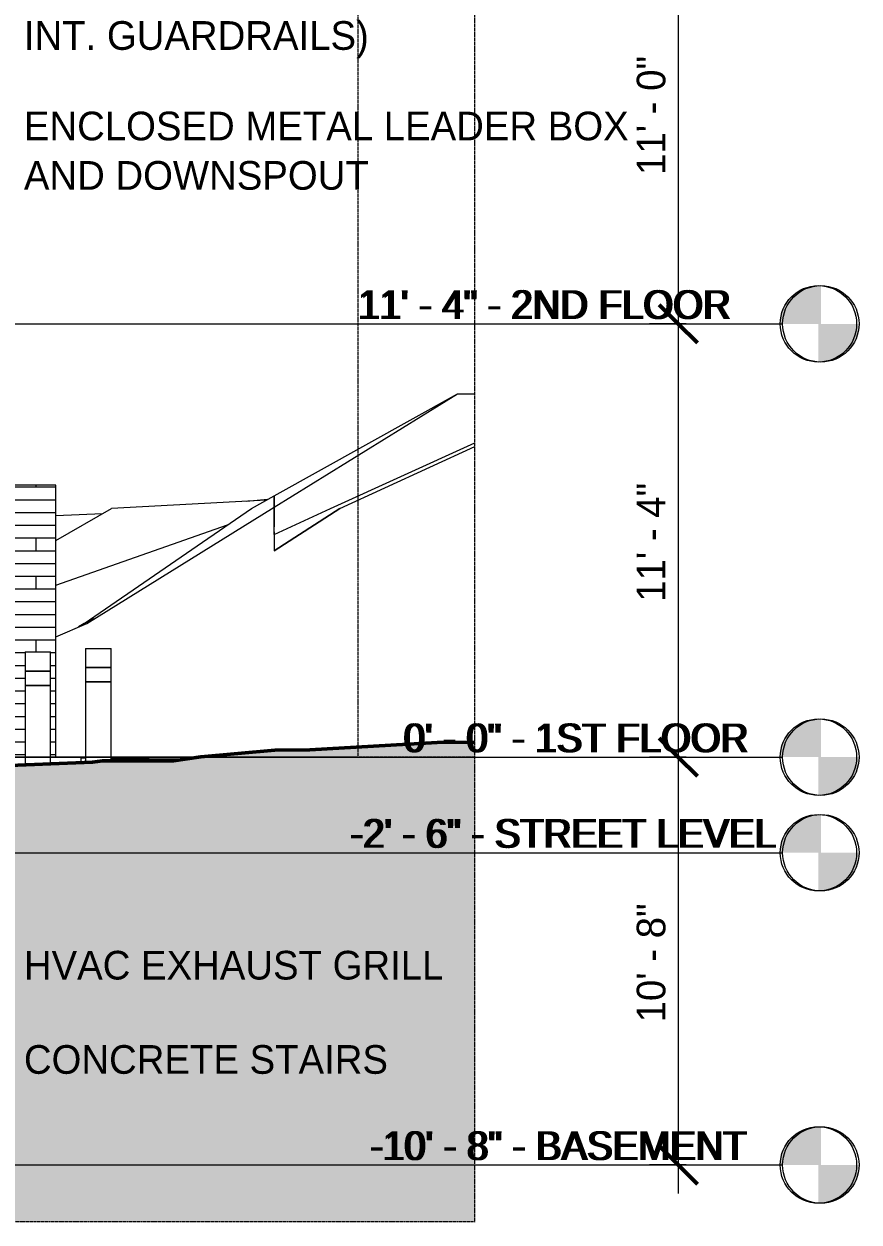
# Model space of a CAD drawing. Header units: inches. Extents: x 1747 to 7619, y -160 to 618.
# Drawn here: x 7356.5 to 7618.7, y -145.9 to 230.1 of the extents above; entities that cross this region are included whole.
import ezdxf

# ---------------------------------------------------------------- set-up
doc = ezdxf.new("R2010")
doc.units = ezdxf.units.IN
doc.header["$MEASUREMENT"] = 0
doc.linetypes.add('Aligning Line 1_8_', pattern=[0.25, 0.125, -0.125])
doc.linetypes.add('Grid Line 1_2_', pattern=[0.875, 0.5, -0.125, 0.125, -0.125])
for name, color, linetype, lineweight in [('0-2', 254, 'Continuous', 5), ('0-3', 165, 'Continuous', 5), ('0-4', 10, 'Continuous', 5), ('A-ANNO-DIMS', 211, 'Continuous', 9), ('A-ANNO-DIMS-96', 211, 'Continuous', 9), ('A-FLOR', 192, 'Continuous', 13), ('A-FLOR-LEVL', 51, 'Continuous', 9), ('A-FLOR-LEVL-1', 51, 'Grid Line 1_2_', 9), ('A-FLOR-LEVL-2', 9, 'Continuous', 9), ('A-FLOR-LEVL-3', 147, 'Continuous', 9), ('A-WALL', 113, 'Continuous', 13), ('A-WALL-PATT-1', 111, 'Continuous', 9), ('C-TOPO', 7, 'Continuous', 9), ('C-TOPO-1', 250, 'Continuous', 50), ('E-LITE-EQPM', 33, 'Continuous', 9), ('G-ANNO-SYMB', 111, 'Aligning Line 1_8_', 9), ('G-ANNO-SYMB-2', 147, 'Aligning Line 1_8_', 9), ('G-ANNO-TEXT', 231, 'Continuous', 9)]:
    doc.layers.add(name, color=color, linetype=linetype, lineweight=lineweight)
doc.styles.add('Century Gothic', font='ufonts.com_century-gothic.ttf', dxfattribs={"height": 9})
doc.dimstyles.new('OD__1_8__Tol__', dxfattribs={"dimscale": 12, "dimtxt": 9.397514, "dimasz": 1, "dimexe": 0.75, "dimexo": 0.5, "dimgap": 0.125, "dimtad": 1, "dimdec": 3, "dimrnd": 0.125, "dimzin": 3, "dimdsep": 46, "dimlunit": 4, "dimtxsty": 'Century Gothic', "dimblk1": 'OBLIQUE', "dimblk2": 'OBLIQUE', "dimsah": 1, "dimcen": 0.09, "dimdle": 0.75, "dimazin": 0, "dimtfac": 1, "dimtdec": 4, "dimtix": 1, "dimtmove": 0, "dimatfit": 3, "dimfxl": 1, "dimtvp": 1, "dimtfill": 1, "dimfrac": 2, "dimtolj": 1, "dimtzin": 0, "dimarcsym": 2})

# ---------------------------------------------------------------- blocks, each defined once
blk = doc.blocks.new('Level - Level Head - Circle-V54-BUILDING ELEVATION - NORTH')
at = {"layer": 'A-FLOR-LEVL'}
h = blk.add_hatch(color=256, dxfattribs=at)
edge = h.paths.add_edge_path(flags=0)
edge.add_line((-9597.49, 0), (-9609.49, 0))
edge.add_arc((-9597.49, 0), 12, 90, 180, ccw=False)
edge.add_line((-9597.49, 12), (-9597.49, 0))
h = blk.add_hatch(color=256, dxfattribs=at)
edge = h.paths.add_edge_path(flags=0)
edge.add_line((-9597.49, -12), (-9597.49, 0))
edge.add_line((-9597.49, 0), (-9585.49, 0))
edge.add_arc((-9597.49, 0), 12, 270, 360, ccw=False)
at = {"layer": 'A-FLOR-LEVL-2'}
blk.add_circle((-9597.49, 0), 12, dxfattribs=at)
blk = doc.blocks.new('CTR - 2nd Phase_rvt-2-BUILDING ELEVATION - NORTH')
at = {"layer": 'A-FLOR-LEVL-1'}
for p, q in [((-12558.48, 136), (-9609.49, 136)), ((-12558.48, 0), (-9609.49, 0)), ((-12558.48, -30), (-9609.49, -30)), ((-12558.48, -128), (-9609.49, -128))]:
    blk.add_line(p, q, dxfattribs=at)
at = {"layer": '0-2'}
for p in [(0, 136), (0, 0), (0, -30), (0, -128)]:
    blk.add_blockref('Level - Level Head - Circle-V54-BUILDING ELEVATION - NORTH', p, dxfattribs=at)
at = {"layer": 'A-FLOR-LEVL', "char_height": 9, "attachment_point": 1, "style": 'Century Gothic'}
for s, insert, width in [('11\' - 4" - 2ND FLOOR', (-9742.35, 146.55), 147.258), ('0\' - 0" - 1ST FLOOR', (-9728.1, 10.55), 129.987), ('-2\' - 6" - STREET LEVEL', (-9744.85, -19.45), 150.288), ('-10\' - 8" - BASEMENT', (-9738.61, -117.45), 142.713)]:
    blk.add_mtext(s, dxfattribs=dict(at, insert=insert, width=width))
blk = doc.blocks.new('Level - Level Head - Circle-V55-BUILDING ELEVATION - NORTH')
at = {"layer": 'A-FLOR-LEVL'}
h = blk.add_hatch(color=256, dxfattribs=at)
edge = h.paths.add_edge_path(flags=0)
edge.add_line((-9597.49, 0), (-9609.49, 0))
edge.add_arc((-9597.49, 0), 12, 90, 180, ccw=False)
edge.add_line((-9597.49, 12), (-9597.49, 0))
h = blk.add_hatch(color=256, dxfattribs=at)
edge = h.paths.add_edge_path(flags=0)
edge.add_line((-9597.49, -12), (-9597.49, 0))
edge.add_line((-9597.49, 0), (-9585.49, 0))
edge.add_arc((-9597.49, 0), 12, 270, 360, ccw=False)
at = {"layer": 'A-FLOR-LEVL-3'}
blk.add_circle((-9597.49, 0), 12, dxfattribs=at)
blk = doc.blocks.new('CTR  - Topography_rvt-2-BUILDING ELEVATION - NORTH')
at = {"layer": 'C-TOPO'}
h = blk.add_hatch(dxfattribs=at)
h.set_pattern_fill('FP_44', color=256, style=0, pattern_type=2)
h.set_pattern_definition([(0, (12, 0), (24, 24), [24, -24]), (0, (12, 9), (24, 24), [24, -24]), (0, (12, 18), (24, 24), [24, -24]), (90, (15, 21), (-24, 24), [24, -24]), (90, (24, 21), (-24, 24), [24, -24]), (90, (33, 21), (-24, 24), [24, -24])])
h.paths.add_polyline_path([(-11081.58, -145.91), (-9706.16, -145.91), (-9706.16, 4.74), (-9718.02, 4.58), (-9757.96, 2.29), (-9768.94, 2.2), (-9792.27, 0.09), (-9800.81, -1.14), (-9823.15, -1.14), (-9826.28, -1.52), (-9893.34, -4.3), (-9896.52, -5.01), (-9915.25, -12.61), (-9950.42, -20.49), (-9956.61, -23), (-10060.1, -17.59), (-10091.21, -21.29), (-10136.73, -22.07), (-10165.22, -22.67), (-10281.96, -24.6), (-10370.76, -26.59), (-10412.87, -26.71), (-10450.41, -27.55), (-10486.95, -27.6), (-10517.54, -27.24), (-10524.96, -27.24), (-10534.89, -27.12), (-10585.35, -27.54), (-10642.59, -27.26), (-10678.15, -26.98), (-10825.64, -29.97), (-10890.22, -30), (-12461.79, -30), (-12461.79, -145.91), (-11083.98, -145.91)], flags=0)
at = {"layer": 'A-FLOR-LEVL-1'}
for p, q in [((-12558.48, 0), (-9609.49, 0)), ((-12558.48, -128), (-9609.49, -128))]:
    blk.add_line(p, q, dxfattribs=at)
at = {"layer": 'C-TOPO'}
for p, q in [((-9769.17, 78.43), (-9711.64, 114)), ((-9769.17, 81.99), (-9711.64, 114)), ((-9711.64, 114), (-9706.16, 114)), ((-9751.46, 78), (-9706.16, 98.67)), ((-9748.52, 78), (-9706.16, 97.48)), ((-9748.52, 78), (-9706.16, 97.48)), ((-9771.62, 80.63), (-9820.29, 78)), ((-9771.24, 80.84), (-9777.87, 80.29)), ((-9776.34, 78), (-9769.17, 81.99)), ((-9769.17, 81.99), (-9769.17, 78.43)), ((-9769.17, 78.43), (-9769.17, 81.99)), ((-9837.71, 67.97), (-9820.29, 78)), ((-9823.12, 76.37), (-9837.71, 75.72)), ((-9828.9, 42), (-9776.34, 78)), ((-9828.07, 42), (-9769.17, 78.43)), ((-9769.17, 72.3), (-9769.17, 78.43)), ((-9769.17, 78.43), (-9769.17, 72.3)), ((-9769.17, 64.78), (-9748.52, 78)), ((-9748.52, 78), (-9769.17, 64.78)), ((-9769.17, 69.91), (-9751.46, 78)), ((-9837.71, 54.01), (-9783.84, 72.87)), ((-9769.17, 70.7), (-9769.17, 72.3)), ((-9769.17, 70.7), (-9769.17, 72.3)), ((-9769.17, 69.91), (-9769.17, 70.7)), ((-9769.17, 70.7), (-9769.17, 69.91)), ((-9769.17, 69.91), (-9769.06, 69.95)), ((-9769.17, 69.91), (-9769.17, 66.59)), ((-9769.17, 69.91), (-9769.17, 66.59)), ((-9769.17, 66.59), (-9769.17, 64.78)), ((-9769.17, 66.59), (-9769.17, 64.78)), ((-9837.71, 37.79), (-9828.07, 42)), ((-9828.9, 42), (-9830.63, 40.88)), ((-9825.83, 43.38), (-9828.07, 42)), ((-9718.02, 4.58), (-9757.96, 2.29)), ((-9706.16, 4.74), (-9718.02, 4.58)), ((-9792.24, 0.1), (-9800.81, -1.14)), ((-9768.94, 2.2), (-9792.24, 0.1)), ((-9768.94, 2.2), (-9757.96, 2.29)), ((-9826.28, -1.52), (-9872.79, -3.45)), ((-9829.86, -0.26), (-9828.42, -0.27)), ((-9823.15, -1.14), (-9826.28, -1.52)), ((-9823.15, -1.14), (-9800.81, -1.14)), ((-9820.43, -0.34), (-9796.54, -0.52))]:
    blk.add_line(p, q, dxfattribs=at)
at = {"layer": 'C-TOPO-1'}
for p, q in [((-9718.02, 4.58), (-9757.96, 2.29)), ((-9706.16, 4.74), (-9718.02, 4.58)), ((-9792.24, 0.1), (-9800.81, -1.14)), ((-9768.94, 2.2), (-9792.24, 0.1)), ((-9757.96, 2.29), (-9768.94, 2.2)), ((-9826.28, -1.52), (-9872.79, -3.45)), ((-9823.15, -1.14), (-9826.28, -1.52)), ((-9800.81, -1.14), (-9823.15, -1.14))]:
    blk.add_line(p, q, dxfattribs=at)
at = {"layer": 'G-ANNO-SYMB-2'}
for p, q in [((-9742.88, 480), (-9742.88, 0)), ((-9742.88, 0), (-12461.79, 0))]:
    blk.add_line(p, q, dxfattribs=at)
at = {"layer": '0-3'}
for p in [(0, 0), (0, -128)]:
    blk.add_blockref('Level - Level Head - Circle-V55-BUILDING ELEVATION - NORTH', p, dxfattribs=at)
at = {"layer": 'A-FLOR-LEVL', "char_height": 9, "attachment_point": 1, "style": 'Century Gothic'}
for s, insert, width in [('0\' - 0" - 1ST FLOOR', (-9728.1, 10.55), 129.987), ('-10\' - 8" - BASEMENT', (-9738.61, -117.45), 142.713)]:
    blk.add_mtext(s, dxfattribs=dict(at, insert=insert, width=width))
blk = doc.blocks.new('CTR - 1st Phase - Common Walls_rvt-2-BUILDING ELEVATION - NORTH')
at = {"layer": 'A-FLOR-LEVL-1'}
for p, q in [((-12558.48, 136), (-9609.49, 136)), ((-12558.48, 0), (-9609.49, 0)), ((-12558.48, -30), (-9609.49, -30)), ((-12558.48, -128), (-9609.49, -128))]:
    blk.add_line(p, q, dxfattribs=at)
at = {"layer": 'G-ANNO-SYMB-2'}
for p, q in [((-9706.24, 526.95), (-9706.24, -145.91)), ((-9706.24, 526.95), (-9706.24, -145.91)), ((-9706.16, 0), (-12461.79, 0))]:
    blk.add_line(p, q, dxfattribs=at)
at = {"layer": '0-3'}
for p in [(0, 136), (0, 0), (0, -30), (0, -128)]:
    blk.add_blockref('Level - Level Head - Circle-V55-BUILDING ELEVATION - NORTH', p, dxfattribs=at)
at = {"layer": 'A-FLOR-LEVL', "char_height": 9, "attachment_point": 1, "style": 'Century Gothic'}
for s, insert, width in [('11\' - 4" - 2ND FLOOR', (-9742.35, 146.55), 147.258), ('0\' - 0" - 1ST FLOOR', (-9728.1, 10.55), 129.987), ('-2\' - 6" - STREET LEVEL', (-9744.85, -19.45), 150.288), ('-10\' - 8" - BASEMENT', (-9738.61, -117.45), 142.713)]:
    blk.add_mtext(s, dxfattribs=dict(at, insert=insert, width=width))
blk = doc.blocks.new('Pathway_Cooper_McGraw-Edison _BSC-BRC_Round - Pathway_Cooper_McGraw-Edison _BSC-BRC_Round-V42-BUILDING ELEVATION - NORTH')
at = {"layer": 'E-LITE-EQPM'}
for p, q in [((-9828.42, 34.13), (-9828.42, 28.13)), ((-9828.42, 34.13), (-9824.42, 34.13)), ((-9824.42, 34.13), (-9820.42, 34.13)), ((-9820.42, 28.13), (-9820.42, 34.13)), ((-9824.42, 28.13), (-9828.42, 28.13)), ((-9828.42, 28.13), (-9828.42, 23.63)), ((-9828.42, 28.13), (-9824.42, 28.13)), ((-9820.42, 28.13), (-9824.42, 28.13)), ((-9824.42, 28.13), (-9820.42, 28.13)), ((-9820.42, 23.63), (-9820.42, 28.13)), ((-9824.42, 23.63), (-9828.42, 23.63)), ((-9828.42, 23.63), (-9828.42, -1.61)), ((-9828.42, 23.63), (-9824.42, 23.63)), ((-9820.42, 23.63), (-9824.42, 23.63)), ((-9824.42, 23.63), (-9820.42, 23.63)), ((-9820.42, -1.14), (-9820.42, 23.63))]:
    blk.add_line(p, q, dxfattribs=at)
blk = doc.blocks.new('Pathway_Cooper_McGraw-Edison _BSC-BRC_Round - Pathway_Cooper_McGraw-Edison _BSC-BRC_Round-V43-BUILDING ELEVATION - NORTH')
at = {"layer": 'E-LITE-EQPM'}
for p, q in [((-9847.42, 33.03), (-9847.42, 27.03)), ((-9847.42, 33.03), (-9843.42, 33.03)), ((-9843.42, 33.03), (-9839.42, 33.03)), ((-9839.42, 27.03), (-9839.42, 33.03)), ((-9843.42, 27.03), (-9847.42, 27.03)), ((-9847.42, 27.03), (-9847.42, 22.53)), ((-9847.42, 27.03), (-9843.42, 27.03)), ((-9839.42, 27.03), (-9843.42, 27.03)), ((-9843.42, 27.03), (-9839.42, 27.03)), ((-9839.42, 22.53), (-9839.42, 27.03)), ((-9843.42, 22.53), (-9847.42, 22.53)), ((-9847.42, 22.53), (-9847.42, -2.4)), ((-9847.42, 22.53), (-9843.42, 22.53)), ((-9839.42, 22.53), (-9843.42, 22.53)), ((-9843.42, 22.53), (-9839.42, 22.53)), ((-9839.42, -2.06), (-9839.42, 22.53))]:
    blk.add_line(p, q, dxfattribs=at)
blk = doc.blocks.new('Level - Level Head - Circle-50818-BUILDING ELEVATION - NORTH')
at = {"layer": 'A-FLOR-LEVL'}
h = blk.add_hatch(color=256, dxfattribs=at)
edge = h.paths.add_edge_path(flags=0)
edge.add_line((-9598.24, 0), (-9610.24, 0))
edge.add_arc((-9598.24, 0), 12, 90, 180, ccw=False)
edge.add_line((-9598.24, 12), (-9598.24, 0))
h = blk.add_hatch(color=256, dxfattribs=at)
edge = h.paths.add_edge_path(flags=0)
edge.add_line((-9598.24, -12), (-9598.24, 0))
edge.add_line((-9598.24, 0), (-9586.24, 0))
edge.add_arc((-9598.24, 0), 12, 270, 360, ccw=False)
blk.add_circle((-9598.24, 0), 12, dxfattribs=at)
blk = doc.blocks.new('DIMBLOCK6-BUILDING ELEVATION - NORTH')
at = {"layer": 'A-ANNO-DIMS-96', "lineweight": 50}
for p, q in [((7561.96, 268), (7555.96, 274)), ((7561.96, 268), (7567.96, 262)), ((7561.96, 136), (7555.96, 142)), ((7561.96, 136), (7567.96, 130))]:
    blk.add_line(p, q, dxfattribs=at)
at = {"layer": 'A-ANNO-DIMS-96'}
for p, q in [((7564.44, 268), (7552.96, 268)), ((7561.96, 268), (7561.96, 136)), ((7561.96, 268), (7564.44, 268)), ((7564.44, 136), (7552.96, 136)), ((7561.96, 136), (7564.44, 136))]:
    blk.add_line(p, q, dxfattribs=at)
at = {"layer": 'A-ANNO-DIMS-96', "color": 0, "insert": (7548.92, 182.76), "char_height": 9, "width": 46.1821, "attachment_point": 1, "rotation": 90, "line_spacing_factor": 0.984502, "style": 'Century Gothic', "bg_fill": 3, "box_fill_scale": 1.25, "bg_fill_color": 256, "bg_fill_true_color": 13158600, "bg_fill_transparency": 0}
blk.add_mtext('11\' - 0"', dxfattribs=at)
blk = doc.blocks.new('_Oblique')
at = {"color": 0, "linetype": 'ByBlock', "lineweight": -2}
blk.add_line((-0.5, -0.5), (0.5, 0.5), dxfattribs=at)
blk = doc.blocks.new('DIMBLOCK7-BUILDING ELEVATION - NORTH')
at = {"layer": 'A-ANNO-DIMS-96', "lineweight": 50}
for p, q in [((7561.96, 136), (7555.96, 142)), ((7561.96, 136), (7567.96, 130)), ((7561.96, 0), (7555.96, 6)), ((7561.96, 0), (7567.96, -6))]:
    blk.add_line(p, q, dxfattribs=at)
at = {"layer": 'A-ANNO-DIMS-96'}
for p, q in [((7564.44, 136), (7552.96, 136)), ((7561.96, 136), (7561.96, 0)), ((7561.96, 136), (7564.44, 136)), ((7564.44, 0), (7552.96, 0)), ((7561.96, 0), (7564.44, 0))]:
    blk.add_line(p, q, dxfattribs=at)
at = {"layer": 'A-ANNO-DIMS-96', "color": 0, "insert": (7548.92, 48.76), "char_height": 9, "width": 46.1821, "attachment_point": 1, "rotation": 90, "line_spacing_factor": 0.984502, "style": 'Century Gothic', "bg_fill": 3, "box_fill_scale": 1.25, "bg_fill_color": 256, "bg_fill_true_color": 13158600, "bg_fill_transparency": 0}
blk.add_mtext('11\' - 4"', dxfattribs=at)
blk = doc.blocks.new('DIMBLOCK8-BUILDING ELEVATION - NORTH')
at = {"layer": 'A-ANNO-DIMS-96', "lineweight": 50}
for p, q in [((7561.96, 0), (7555.96, 6)), ((7561.96, 0), (7567.96, -6)), ((7561.96, -128), (7555.96, -122)), ((7561.96, -128), (7567.96, -134))]:
    blk.add_line(p, q, dxfattribs=at)
at = {"layer": 'A-ANNO-DIMS-96'}
for p, q in [((7564.44, 0), (7552.96, 0)), ((7561.96, 0), (7561.96, -137)), ((7561.96, 0), (7564.44, 0)), ((7564.44, -128), (7552.96, -128)), ((7561.96, -128), (7564.44, -128))]:
    blk.add_line(p, q, dxfattribs=at)
at = {"layer": 'A-ANNO-DIMS-96', "color": 0, "insert": (7548.92, -83.24), "char_height": 9, "width": 46.1821, "attachment_point": 1, "rotation": 90, "line_spacing_factor": 0.984502, "style": 'Century Gothic', "bg_fill": 3, "box_fill_scale": 1.25, "bg_fill_color": 256, "bg_fill_true_color": 13158600, "bg_fill_transparency": 0}
blk.add_mtext('10\' - 8"', dxfattribs=at)

msp = doc.modelspace()

# ---------------------------------------------------------------- hatches: boundary and pattern name
at = {"layer": 'A-WALL-PATT-1'}
h = msp.add_hatch(dxfattribs=at)
h.set_pattern_fill('FP_65', color=256, style=0, pattern_type=2)
h.set_pattern_definition([(0, (7232.2717, 0.8), (0, 4), []), (90, (7232.272, 0.8), (-8, 8), [4, -28]), (90, (7248.272, 4.8), (-8, 8), [4, -28])])
h.paths.add_polyline_path([(7262.4463, 75.5), (7282.7913, 70.1875), (7278.4463, 71.3068)], flags=0)
h.paths.add_polyline_path([(7364.8174, 0), (7366.5213, 0), (7366.5213, 85.375), (7230.1463, 85.375), (7230.1463, 67.0419), (7262.4463, 75.5), (7301.4463, 65.2384), (7301.4463, 56.8187), (7271.1781, 71.2901), (7301.3372, 56.7493), (7278.7098, 50.7957), (7265.1697, 71.2901), (7278.4463, 50.767), (7246.4649, 50.7957), (7259.6749, 71.2901), (7246.1829, 50.7957), (7230.1463, 55.0152), (7230.1463, 36), (7232.1713, 36), (7232.1713, 19.6689), (7240.4463, 20), (7242.5764, 19.5852), (7243.8578, 17.0687), (7242.5764, 18.5852), (7240.6484, 18.9606), (7243.9463, 2), (7249.2463, 2), (7249.2463, 24), (7238.4463, 24), (7238.4463, 26), (7249.2463, 26), (7249.2463, 36), (7308.9713, 36), (7308.9713, 2), (7313.0463, 2), (7313.0463, 0), (7336.6562, 0), (7336.6562, 33.027), (7344.6562, 33.027), (7344.6562, 0), (7345.3811, 0), (7345.3811, 33.027), (7353.3811, 33.027), (7353.3811, 0), (7356.8174, 0), (7356.8174, 33.027), (7364.8174, 33.027), (7364.8174, 1.2968)], flags=0)
h.paths.add_polyline_path([(7232.1713, 2), (7242.613, 2), (7242.9463, 2.5), (7239.6527, 18.9682), (7232.1713, 18.6689), (7232.1713, 11.8114)], flags=0)
h.paths.add_polyline_path([(7230.1463, 59.927), (7253.6576, 71.2901), (7230.1463, 60.028)], flags=0)

# ---------------------------------------------------------------- linework, layer by layer
at = {"layer": 'A-FLOR'}
for p, q in [((7364.8174, 0), (7374.375, 0)), ((7374.375, 0), (7374.375, -1.6661))]:
    msp.add_line(p, q, dxfattribs=at)
at = {"layer": 'A-FLOR-LEVL-1'}
for p, q in [((4646.5044, 136), (7593.9954, 136)), ((4646.5044, 0), (7593.9954, 0)), ((4646.5044, -30), (7593.9954, -30)), ((4646.5044, -128), (7593.9954, -128))]:
    msp.add_line(p, q, dxfattribs=at)
at = {"layer": 'A-WALL'}
for p, q in [((7366.5213, 85.375), (7230.1463, 85.375)), ((7366.5213, 0), (7366.5213, 85.375)), ((7353.3811, 0), (7356.8174, 0))]:
    msp.add_line(p, q, dxfattribs=at)
at = {"layer": 'G-ANNO-SYMB'}
for p, q in [((7497.9954, 526.9531), (7497.9954, -145.8387)), ((7498.075, 0), (4742.443, 0)), ((7497.9954, -145.8387), (4742.443, -145.8387))]:
    msp.add_line(p, q, dxfattribs=at)

# ---------------------------------------------------------------- block references
at = {"layer": '0-4'}
for name in ['CTR - 2nd Phase_rvt-2-BUILDING ELEVATION - NORTH', 'CTR - 1st Phase - Common Walls_rvt-2-BUILDING ELEVATION - NORTH', 'CTR  - Topography_rvt-2-BUILDING ELEVATION - NORTH']:
    msp.add_blockref(name, (17204.2357, 0), dxfattribs=at)
at = {"layer": 'A-FLOR-LEVL'}
for p in [(17204.2357, 136), (17204.2357, 0), (17204.2357, -30), (17204.2357, -128)]:
    msp.add_blockref('Level - Level Head - Circle-50818-BUILDING ELEVATION - NORTH', p, dxfattribs=at)
at = {"layer": 'E-LITE-EQPM'}
for name in ['Pathway_Cooper_McGraw-Edison _BSC-BRC_Round - Pathway_Cooper_McGraw-Edison _BSC-BRC_Round-V42-BUILDING ELEVATION - NORTH', 'Pathway_Cooper_McGraw-Edison _BSC-BRC_Round - Pathway_Cooper_McGraw-Edison _BSC-BRC_Round-V43-BUILDING ELEVATION - NORTH']:
    msp.add_blockref(name, (17204.2357, 0), dxfattribs=at)

# ---------------------------------------------------------------- texts
at = {"layer": 'A-FLOR-LEVL', "char_height": 9, "attachment_point": 1, "style": 'Century Gothic'}
for s, insert, width in [('11\' - 4" - 2ND FLOOR', (7461.1334, 146.5508), 147.258), ('0\' - 0" - 1ST FLOOR', (7475.3822, 10.5508), 129.987), ('-2\' - 6" - STREET LEVEL', (7458.6389, -19.4492), 150.288), ('-10\' - 8" - BASEMENT', (7464.8751, -117.4492), 142.713)]:
    msp.add_mtext(s, dxfattribs=dict(at, insert=insert, width=width))
at = {"layer": 'G-ANNO-TEXT', "char_height": 9, "attachment_point": 1, "style": 'Century Gothic'}
for s, insert, width in [('INT. GUARDRAILS)', (7356.4484, 231.0042), 132.108), ('ENCLOSED METAL LEADER BOX', (7356.4484, 202.6003), 228.159), ('AND DOWNSPOUT', (7356.4484, 187.1003), 136.956), ('HVAC EXHAUST GRILL', (7356.4484, -60.7904), 159.681), ('CONCRETE STAIRS', (7356.4484, -90.3813), 133.017)]:
    msp.add_mtext(s, dxfattribs=dict(at, insert=insert, width=width))

# ---------------------------------------------------------------- next in the draw order: dimensions: what is measured, and where the dimension line sits
at = {"layer": 'A-ANNO-DIMS'}
dim = msp.add_linear_dim(base=(7561.9574, 136), p1=(7570.4427, 268), p2=(7570.4427, 136), angle=90, dimstyle='OD__1_8__Tol__', override={"dimpost": '<>', "dimfxl": 132}, dxfattribs=at)
dim.commit()
dim.dimension.update_dxf_attribs({"geometry": 'DIMBLOCK6-BUILDING ELEVATION - NORTH', "text_midpoint": (7555.7311, 202)})

# ---------------------------------------------------------------- next in the draw order: dimensions: what is measured, and where the dimension line sits
dim = msp.add_linear_dim(base=(7561.9574, 0), p1=(7570.4427, 136), p2=(7570.4427, 0), angle=90, dimstyle='OD__1_8__Tol__', override={"dimpost": '<>', "dimfxl": 136}, dxfattribs=at)
dim.commit()
dim.dimension.update_dxf_attribs({"geometry": 'DIMBLOCK7-BUILDING ELEVATION - NORTH', "text_midpoint": (7555.8443, 68)})

# ---------------------------------------------------------------- next in the draw order: dimensions: what is measured, and where the dimension line sits
dim = msp.add_linear_dim(base=(7561.9574, -128), p1=(7570.4427, 0), p2=(7570.4427, -128), angle=90, dimstyle='OD__1_8__Tol__', override={"dimpost": '<>', "dimfxl": 128}, dxfattribs=at)
dim.commit()
dim.dimension.update_dxf_attribs({"geometry": 'DIMBLOCK8-BUILDING ELEVATION - NORTH', "text_midpoint": (7555.7311, -64)})

doc.saveas('drawing.dxf')
